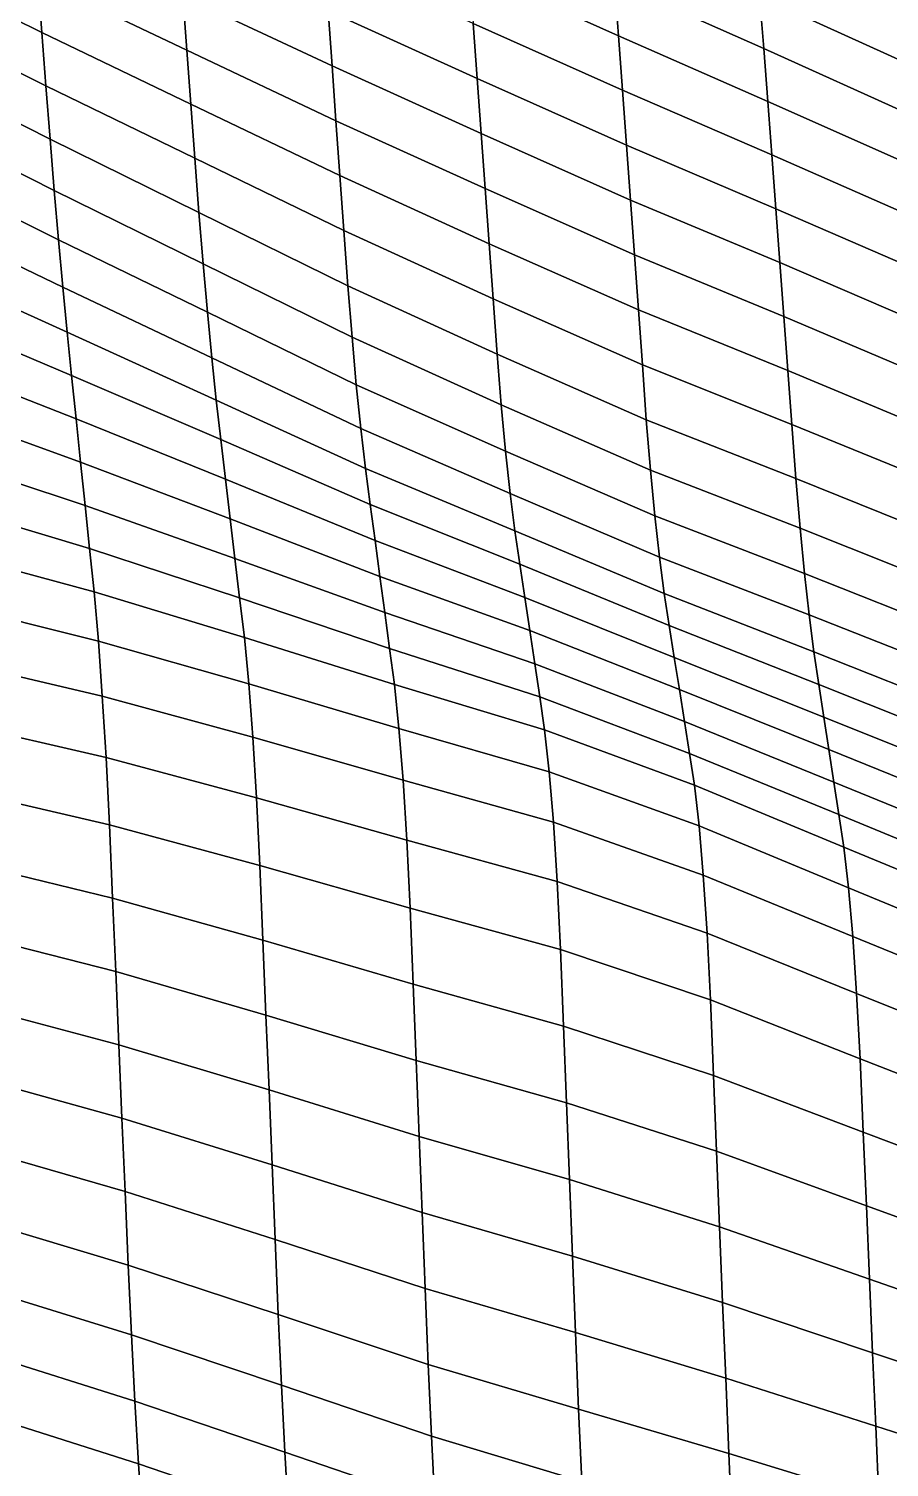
# Model space of a CAD drawing. Header units: metres. Extents: x -4.24 to 0.55, y -2.89 to 0.52.
# Drawn here: x -3.331 to -2.773, y -1.223 to -0.291 of the extents above; entities that cross this region are included whole.
import ezdxf

# ---------------------------------------------------------------- set-up
doc = ezdxf.new("R2010")
doc.units = ezdxf.units.M

msp = doc.modelspace()

# ---------------------------------------------------------------- linework, layer by layer
at = {"layer": 'B2'}
for points in [[(-3.42147, -0.21219, -9.1918), (-3.41883, -0.24617, -9.09919), (-3.32234, -0.29388, -9.1211), (-3.32496, -0.25935, -9.2135)], [(-3.04807, -0.21774, -9.73635), (-3.04547, -0.25264, -9.6441), (-2.94878, -0.29596, -9.66425), (-2.95139, -0.26124, -9.75657)], [(-3.32759, -0.2249, -9.30593), (-3.32496, -0.25935, -9.2135), (-3.2284, -0.30523, -9.23467), (-3.23099, -0.27015, -9.32685)], [(-2.95402, -0.22689, -9.84904), (-2.95139, -0.26124, -9.75657), (-2.85469, -0.3042, -9.77657), (-2.85735, -0.2704, -9.86926)], [(-3.23359, -0.23516, -9.41906), (-3.23099, -0.27015, -9.32685), (-3.1344, -0.31539, -9.34777), (-3.13697, -0.27985, -9.43976)], [(-2.86002, -0.23696, -9.96209), (-2.85735, -0.2704, -9.86926), (-2.7607, -0.31445, -9.8897), (-2.76339, -0.28138, -9.98268)], [(-3.41883, -0.24617, -9.09919), (-3.41618, -0.28007, -9.00654), (-3.31972, -0.32833, -9.02867), (-3.32234, -0.29388, -9.1211)], [(-3.13955, -0.24431, -9.53175), (-3.13697, -0.27985, -9.43976), (-3.04031, -0.32363, -9.46009), (-3.04288, -0.288, -9.55204)], [(-3.32496, -0.25935, -9.2135), (-3.32234, -0.29388, -9.1211), (-3.2258, -0.34023, -9.14246), (-3.2284, -0.30523, -9.23467)], [(-3.04547, -0.25264, -9.6441), (-3.04288, -0.288, -9.55204), (-2.94619, -0.33123, -9.57215), (-2.94878, -0.29596, -9.66425)], [(-3.23099, -0.27015, -9.32685), (-3.2284, -0.30523, -9.23467), (-3.13183, -0.35102, -9.25581), (-3.1344, -0.31539, -9.34777)], [(-2.95139, -0.26124, -9.75657), (-2.94878, -0.29596, -9.66425), (-2.85206, -0.33846, -9.68407), (-2.85469, -0.3042, -9.77657)], [(-2.85735, -0.2704, -9.86926), (-2.85469, -0.3042, -9.77657), (-2.75803, -0.34789, -9.79686), (-2.7607, -0.31445, -9.8897)], [(-3.41618, -0.28007, -9.00654), (-3.41354, -0.31415, -8.91396), (-3.3171, -0.36296, -8.93631), (-3.31972, -0.32833, -9.02867)], [(-3.13697, -0.27985, -9.43976), (-3.1344, -0.31539, -9.34777), (-3.03774, -0.35935, -9.36817), (-3.04031, -0.32363, -9.46009)], [(-3.04288, -0.288, -9.55204), (-3.04031, -0.32363, -9.46009), (-2.94362, -0.36677, -9.48016), (-2.94619, -0.33123, -9.57215)], [(-3.32234, -0.29388, -9.1211), (-3.31972, -0.32833, -9.02867), (-3.2232, -0.37531, -9.05029), (-3.2258, -0.34023, -9.14246)], [(-2.94878, -0.29596, -9.66425), (-2.94619, -0.33123, -9.57215), (-2.84944, -0.373, -9.59167), (-2.85206, -0.33846, -9.68407)], [(-3.2284, -0.30523, -9.23467), (-3.2258, -0.34023, -9.14246), (-3.12925, -0.38657, -9.16382), (-3.13183, -0.35102, -9.25581)], [(-2.85469, -0.3042, -9.77657), (-2.85206, -0.33846, -9.68407), (-2.75537, -0.3816, -9.70414), (-2.75803, -0.34789, -9.79686)], [(-3.41354, -0.31415, -8.91396), (-3.41086, -0.34749, -8.82109), (-3.31442, -0.39612, -8.84337), (-3.3171, -0.36296, -8.93631)], [(-3.1344, -0.31539, -9.34777), (-3.13183, -0.35102, -9.25581), (-3.03517, -0.39499, -9.27622), (-3.03774, -0.35935, -9.36817)], [(-3.04031, -0.32363, -9.46009), (-3.03774, -0.35935, -9.36817), (-2.94105, -0.4024, -9.38821), (-2.94362, -0.36677, -9.48016)], [(-3.31972, -0.32833, -9.02867), (-3.3171, -0.36296, -8.93631), (-3.22061, -0.41048, -8.95815), (-3.2232, -0.37531, -9.05029)], [(-2.94619, -0.33123, -9.57215), (-2.94362, -0.36677, -9.48016), (-2.84684, -0.40799, -9.49946), (-2.84944, -0.373, -9.59167)], [(-3.2258, -0.34023, -9.14246), (-3.2232, -0.37531, -9.05029), (-3.12668, -0.4222, -9.07187), (-3.12925, -0.38657, -9.16382)], [(-2.85206, -0.33846, -9.68407), (-2.84944, -0.373, -9.59167), (-2.75273, -0.41568, -9.61156), (-2.75537, -0.3816, -9.70414)], [(-3.41086, -0.34749, -8.82109), (-3.40816, -0.38029, -8.72799), (-3.31168, -0.4281, -8.74994), (-3.31442, -0.39612, -8.84337)], [(-3.13183, -0.35102, -9.25581), (-3.12925, -0.38657, -9.16382), (-3.0326, -0.43071, -9.1843), (-3.03517, -0.39499, -9.27622)], [(-3.3171, -0.36296, -8.93631), (-3.31442, -0.39612, -8.84337), (-3.21792, -0.44365, -8.86521), (-3.22061, -0.41048, -8.95815)], [(-3.03774, -0.35935, -9.36817), (-3.03517, -0.39499, -9.27622), (-2.93847, -0.43794, -9.29622), (-2.94105, -0.4024, -9.38821)], [(-2.94362, -0.36677, -9.48016), (-2.94105, -0.4024, -9.38821), (-2.84423, -0.44289, -9.40721), (-2.84684, -0.40799, -9.49946)], [(-3.40816, -0.38029, -8.72799), (-3.40543, -0.41245, -8.63464), (-3.30888, -0.4587, -8.65597), (-3.31168, -0.4281, -8.74994)], [(-3.2232, -0.37531, -9.05029), (-3.22061, -0.41048, -8.95815), (-3.12411, -0.45792, -8.97995), (-3.12668, -0.4222, -9.07187)], [(-2.84944, -0.373, -9.59167), (-2.84684, -0.40799, -9.49946), (-2.7501, -0.45003, -9.51909), (-2.75273, -0.41568, -9.61156)], [(-3.12925, -0.38657, -9.16382), (-3.12668, -0.4222, -9.07187), (-3.03004, -0.46644, -9.09239), (-3.0326, -0.43071, -9.1843)], [(-3.31442, -0.39612, -8.84337), (-3.31168, -0.4281, -8.74994), (-3.21516, -0.47498, -8.77152), (-3.21792, -0.44365, -8.86521)], [(-3.03517, -0.39499, -9.27622), (-3.0326, -0.43071, -9.1843), (-2.93589, -0.47349, -9.20423), (-2.93847, -0.43794, -9.29622)], [(-2.94105, -0.4024, -9.38821), (-2.93847, -0.43794, -9.29622), (-2.84163, -0.47789, -9.315), (-2.84423, -0.44289, -9.40721)], [(-2.84684, -0.40799, -9.49946), (-2.84423, -0.44289, -9.40721), (-2.74747, -0.48439, -9.42662), (-2.7501, -0.45003, -9.51909)], [(-3.40543, -0.41245, -8.63464), (-3.40268, -0.44406, -8.54107), (-3.30602, -0.48802, -8.56147), (-3.30888, -0.4587, -8.65597)], [(-3.22061, -0.41048, -8.95815), (-3.21792, -0.44365, -8.86521), (-3.12143, -0.49118, -8.88705), (-3.12411, -0.45792, -8.97995)], [(-3.31168, -0.4281, -8.74994), (-3.30888, -0.4587, -8.65597), (-3.21231, -0.50449, -8.67711), (-3.21516, -0.47498, -8.77152)], [(-3.12668, -0.4222, -9.07187), (-3.12411, -0.45792, -8.97995), (-3.02747, -0.50216, -9.00047), (-3.03004, -0.46644, -9.09239)], [(-3.0326, -0.43071, -9.1843), (-3.03004, -0.46644, -9.09239), (-2.93332, -0.50903, -9.11224), (-2.93589, -0.47349, -9.20423)], [(-3.40268, -0.44406, -8.54107), (-3.39989, -0.47503, -8.44724), (-3.3031, -0.51607, -8.46647), (-3.30602, -0.48802, -8.56147)], [(-3.21792, -0.44365, -8.86521), (-3.21516, -0.47498, -8.77152), (-3.11864, -0.52196, -8.79314), (-3.12143, -0.49118, -8.88705)], [(-2.93847, -0.43794, -9.29622), (-2.93589, -0.47349, -9.20423), (-2.83902, -0.5127, -9.22272), (-2.84163, -0.47789, -9.315)], [(-2.84423, -0.44289, -9.40721), (-2.84163, -0.47789, -9.315), (-2.74484, -0.51874, -9.33416), (-2.74747, -0.48439, -9.42662)], [(-3.30888, -0.4587, -8.65597), (-3.30602, -0.48802, -8.56147), (-3.20937, -0.53199, -8.58188), (-3.21231, -0.50449, -8.67711)], [(-3.12411, -0.45792, -8.97995), (-3.12143, -0.49118, -8.88705), (-3.02477, -0.53505, -8.90741), (-3.02747, -0.50216, -9.00047)], [(-3.39989, -0.47503, -8.44724), (-3.39711, -0.506, -8.35341), (-3.30019, -0.54411, -8.37146), (-3.3031, -0.51607, -8.46647)], [(-3.21516, -0.47498, -8.77152), (-3.21231, -0.50449, -8.67711), (-3.11574, -0.55037, -8.69828), (-3.11864, -0.52196, -8.79314)], [(-3.03004, -0.46644, -9.09239), (-3.02747, -0.50216, -9.00047), (-2.93075, -0.54466, -9.02029), (-2.93332, -0.50903, -9.11224)], [(-2.93589, -0.47349, -9.20423), (-2.93332, -0.50903, -9.11224), (-2.83642, -0.54769, -9.13051), (-2.83902, -0.5127, -9.22272)], [(-2.84163, -0.47789, -9.315), (-2.83902, -0.5127, -9.22272), (-2.74221, -0.55309, -9.24169), (-2.74484, -0.51874, -9.33416)], [(-3.30602, -0.48802, -8.56147), (-3.3031, -0.51607, -8.46647), (-3.20634, -0.55756, -8.48588), (-3.20937, -0.53199, -8.58188)], [(-3.12143, -0.49118, -8.88705), (-3.11864, -0.52196, -8.79314), (-3.02195, -0.56511, -8.81322), (-3.02477, -0.53505, -8.90741)], [(-3.02747, -0.50216, -9.00047), (-3.02477, -0.53505, -8.90741), (-2.92804, -0.57728, -8.92712), (-2.93075, -0.54466, -9.02029)], [(-3.39711, -0.506, -8.35341), (-3.39433, -0.53706, -8.25962), (-3.29727, -0.57216, -8.27645), (-3.30019, -0.54411, -8.37146)], [(-3.21231, -0.50449, -8.67711), (-3.20937, -0.53199, -8.58188), (-3.11272, -0.57622, -8.60239), (-3.11574, -0.55037, -8.69828)], [(-2.93332, -0.50903, -9.11224), (-2.93075, -0.54466, -9.02029), (-2.83382, -0.58268, -9.0383), (-2.83642, -0.54769, -9.13051)], [(-3.3031, -0.51607, -8.46647), (-3.30019, -0.54411, -8.37146), (-3.20331, -0.58323, -8.38991), (-3.20634, -0.55756, -8.48588)], [(-2.83902, -0.5127, -9.22272), (-2.83642, -0.54769, -9.13051), (-2.73957, -0.58735, -9.14918), (-2.74221, -0.55309, -9.24169)], [(-3.11864, -0.52196, -8.79314), (-3.11574, -0.55037, -8.69828), (-3.01899, -0.59233, -8.71788), (-3.02195, -0.56511, -8.81322)], [(-3.39433, -0.53706, -8.25962), (-3.39155, -0.56803, -8.16579), (-3.29436, -0.6002, -8.18145), (-3.29727, -0.57216, -8.27645)], [(-3.20937, -0.53199, -8.58188), (-3.20634, -0.55756, -8.48588), (-3.10959, -0.59952, -8.50547), (-3.11272, -0.57622, -8.60239)], [(-3.02477, -0.53505, -8.90741), (-3.02195, -0.56511, -8.81322), (-2.9252, -0.60697, -8.83277), (-2.92804, -0.57728, -8.92712)], [(-3.30019, -0.54411, -8.37146), (-3.29727, -0.57216, -8.27645), (-3.20029, -0.60881, -8.29391), (-3.20331, -0.58323, -8.38991)], [(-2.93075, -0.54466, -9.02029), (-2.92804, -0.57728, -8.92712), (-2.8311, -0.61493, -8.94498), (-2.83382, -0.58268, -9.0383)], [(-2.83642, -0.54769, -9.13051), (-2.83382, -0.58268, -9.0383), (-2.73694, -0.62171, -9.05672), (-2.73957, -0.58735, -9.14918)], [(-3.20634, -0.55756, -8.48588), (-3.20331, -0.58323, -8.38991), (-3.10646, -0.62281, -8.40855), (-3.10959, -0.59952, -8.50547)], [(-3.11574, -0.55037, -8.69828), (-3.11272, -0.57622, -8.60239), (-3.01591, -0.61671, -8.6214), (-3.01899, -0.59233, -8.71788)], [(-3.39155, -0.56803, -8.16579), (-3.38876, -0.599, -8.07196), (-3.29144, -0.62815, -8.0864), (-3.29436, -0.6002, -8.18145)], [(-3.02195, -0.56511, -8.81322), (-3.01899, -0.59233, -8.71788), (-2.92222, -0.63364, -8.73722), (-2.9252, -0.60697, -8.83277)], [(-3.29727, -0.57216, -8.27645), (-3.29436, -0.6002, -8.18145), (-3.19726, -0.63447, -8.19795), (-3.20029, -0.60881, -8.29391)], [(-3.11272, -0.57622, -8.60239), (-3.10959, -0.59952, -8.50547), (-3.0127, -0.63818, -8.52374), (-3.01591, -0.61671, -8.6214)], [(-2.92804, -0.57728, -8.92712), (-2.9252, -0.60697, -8.83277), (-2.82824, -0.64435, -8.85053), (-2.8311, -0.61493, -8.94498)], [(-3.20331, -0.58323, -8.38991), (-3.20029, -0.60881, -8.29391), (-3.10333, -0.64619, -8.31167), (-3.10646, -0.62281, -8.40855)], [(-2.83382, -0.58268, -9.0383), (-2.8311, -0.61493, -8.94498), (-2.7342, -0.6535, -8.96322), (-2.73694, -0.62171, -9.05672)], [(-3.01899, -0.59233, -8.71788), (-3.01591, -0.61671, -8.6214), (-2.9191, -0.65729, -8.64044), (-2.92222, -0.63364, -8.73722)], [(-3.38876, -0.599, -8.07196), (-3.38598, -0.62988, -7.97809), (-3.28851, -0.65611, -7.99136), (-3.29144, -0.62815, -8.0864)], [(-3.29436, -0.6002, -8.18145), (-3.29144, -0.62815, -8.0864), (-3.19423, -0.66005, -8.10195), (-3.19726, -0.63447, -8.19795)], [(-3.10959, -0.59952, -8.50547), (-3.10646, -0.62281, -8.40855), (-3.00948, -0.65973, -8.42612), (-3.0127, -0.63818, -8.52374)], [(-3.20029, -0.60881, -8.29391), (-3.19726, -0.63447, -8.19795), (-3.1002, -0.66957, -8.21479), (-3.10333, -0.64619, -8.31167)], [(-2.9252, -0.60697, -8.83277), (-2.92222, -0.63364, -8.73722), (-2.82527, -0.67111, -8.75501), (-2.82824, -0.64435, -8.85053)], [(-3.10646, -0.62281, -8.40855), (-3.10333, -0.64619, -8.31167), (-3.00627, -0.68119, -8.32847), (-3.00948, -0.65973, -8.42612)], [(-3.01591, -0.61671, -8.6214), (-3.0127, -0.63818, -8.52374), (-2.91585, -0.67802, -8.54249), (-2.9191, -0.65729, -8.64044)], [(-2.8311, -0.61493, -8.94498), (-2.82824, -0.64435, -8.85053), (-2.73134, -0.68273, -8.86869), (-2.7342, -0.6535, -8.96322)], [(-3.38598, -0.62988, -7.97809), (-3.38332, -0.66378, -7.88544), (-3.28577, -0.68799, -7.8979), (-3.28851, -0.65611, -7.99136)], [(-3.29144, -0.62815, -8.0864), (-3.28851, -0.65611, -7.99136), (-3.1912, -0.68563, -8.00595), (-3.19423, -0.66005, -8.10195)], [(-3.19726, -0.63447, -8.19795), (-3.19423, -0.66005, -8.10195), (-3.09707, -0.69286, -8.11787), (-3.1002, -0.66957, -8.21479)], [(-3.0127, -0.63818, -8.52374), (-3.00948, -0.65973, -8.42612), (-2.91261, -0.69876, -8.44454), (-2.91585, -0.67802, -8.54249)], [(-2.92222, -0.63364, -8.73722), (-2.9191, -0.65729, -8.64044), (-2.82217, -0.69504, -8.65834), (-2.82527, -0.67111, -8.75501)], [(-3.10333, -0.64619, -8.31167), (-3.1002, -0.66957, -8.21479), (-3.00305, -0.70265, -8.23081), (-3.00627, -0.68119, -8.32847)], [(-2.82824, -0.64435, -8.85053), (-2.82527, -0.67111, -8.75501), (-2.72835, -0.70931, -8.77309), (-2.73134, -0.68273, -8.86869)], [(-3.28851, -0.65611, -7.99136), (-3.28577, -0.68799, -7.8979), (-3.18838, -0.71568, -7.91175), (-3.1912, -0.68563, -8.00595)], [(-3.19423, -0.66005, -8.10195), (-3.1912, -0.68563, -8.00595), (-3.09393, -0.71606, -8.02091), (-3.09707, -0.69286, -8.11787)], [(-3.00948, -0.65973, -8.42612), (-3.00627, -0.68119, -8.32847), (-2.90935, -0.71939, -8.34655), (-2.91261, -0.69876, -8.44454)], [(-2.9191, -0.65729, -8.64044), (-2.91585, -0.67802, -8.54249), (-2.81893, -0.71614, -8.56054), (-2.82217, -0.69504, -8.65834)], [(-3.38332, -0.66378, -7.88544), (-3.38082, -0.70087, -7.79408), (-3.28321, -0.72372, -7.80598), (-3.28577, -0.68799, -7.8979)], [(-3.1002, -0.66957, -8.21479), (-3.09707, -0.69286, -8.11787), (-2.99984, -0.72411, -8.13316), (-3.00305, -0.70265, -8.23081)], [(-2.91585, -0.67802, -8.54249), (-2.91261, -0.69876, -8.44454), (-2.8157, -0.73723, -8.46274), (-2.81893, -0.71614, -8.56054)], [(-2.82527, -0.67111, -8.75501), (-2.82217, -0.69504, -8.65834), (-2.72525, -0.73334, -8.67647), (-2.72835, -0.70931, -8.77309)], [(-3.28577, -0.68799, -7.8979), (-3.28321, -0.72372, -7.80598), (-3.18576, -0.75031, -7.8194), (-3.18838, -0.71568, -7.91175)], [(-3.1912, -0.68563, -8.00595), (-3.18838, -0.71568, -7.91175), (-3.09104, -0.74456, -7.92609), (-3.09393, -0.71606, -8.02091)], [(-3.00627, -0.68119, -8.32847), (-3.00305, -0.70265, -8.23081), (-2.9061, -0.74012, -8.2486), (-2.90935, -0.71939, -8.34655)], [(-3.09707, -0.69286, -8.11787), (-3.09393, -0.71606, -8.02091), (-2.99662, -0.74558, -8.0355), (-2.99984, -0.72411, -8.13316)], [(-2.82217, -0.69504, -8.65834), (-2.81893, -0.71614, -8.56054), (-2.72204, -0.7548, -8.57881), (-2.72525, -0.73334, -8.67647)], [(-3.38082, -0.70087, -7.79408), (-3.37845, -0.74098, -7.70393), (-3.28082, -0.76337, -7.71565), (-3.28321, -0.72372, -7.80598)], [(-3.00305, -0.70265, -8.23081), (-2.99984, -0.72411, -8.13316), (-2.90285, -0.76076, -8.15062), (-2.9061, -0.74012, -8.2486)], [(-2.91261, -0.69876, -8.44454), (-2.90935, -0.71939, -8.34655), (-2.81247, -0.75833, -8.36494), (-2.8157, -0.73723, -8.46274)], [(-3.18838, -0.71568, -7.91175), (-3.18576, -0.75031, -7.8194), (-3.08838, -0.77818, -7.83332), (-3.09104, -0.74456, -7.92609)], [(-3.09393, -0.71606, -8.02091), (-3.09104, -0.74456, -7.92609), (-2.99367, -0.77271, -7.94013), (-2.99662, -0.74558, -8.0355)], [(-2.81893, -0.71614, -8.56054), (-2.8157, -0.73723, -8.46274), (-2.71882, -0.77617, -8.48112), (-2.72204, -0.7548, -8.57881)], [(-3.28321, -0.72372, -7.80598), (-3.28082, -0.76337, -7.71565), (-3.18335, -0.78951, -7.72888), (-3.18576, -0.75031, -7.8194)], [(-2.99984, -0.72411, -8.13316), (-2.99662, -0.74558, -8.0355), (-2.89959, -0.78131, -8.05259), (-2.90285, -0.76076, -8.15062)], [(-2.90935, -0.71939, -8.34655), (-2.9061, -0.74012, -8.2486), (-2.80923, -0.77933, -8.2671), (-2.81247, -0.75833, -8.36494)], [(-3.37845, -0.74098, -7.70393), (-3.37623, -0.7843, -7.61507), (-3.27861, -0.80696, -7.6269), (-3.28082, -0.76337, -7.71565)], [(-3.09104, -0.74456, -7.92609), (-3.08838, -0.77818, -7.83332), (-2.99096, -0.80541, -7.847), (-2.99367, -0.77271, -7.94013)], [(-2.9061, -0.74012, -8.2486), (-2.90285, -0.76076, -8.15062), (-2.806, -0.80043, -8.16929), (-2.80923, -0.77933, -8.2671)], [(-2.8157, -0.73723, -8.46274), (-2.81247, -0.75833, -8.36494), (-2.7156, -0.79754, -8.38343), (-2.71882, -0.77617, -8.48112)], [(-3.18576, -0.75031, -7.8194), (-3.18335, -0.78951, -7.72888), (-3.08595, -0.81701, -7.74266), (-3.08838, -0.77818, -7.83332)], [(-2.99662, -0.74558, -8.0355), (-2.99367, -0.77271, -7.94013), (-2.8966, -0.80762, -7.95689), (-2.89959, -0.78131, -8.05259)], [(-3.28082, -0.76337, -7.71565), (-3.27861, -0.80696, -7.6269), (-3.18115, -0.83337, -7.64024), (-3.18335, -0.78951, -7.72888)], [(-2.90285, -0.76076, -8.15062), (-2.89959, -0.78131, -8.05259), (-2.80277, -0.82143, -8.07145), (-2.806, -0.80043, -8.16929)], [(-2.81247, -0.75833, -8.36494), (-2.80923, -0.77933, -8.2671), (-2.71238, -0.81891, -8.28573), (-2.7156, -0.79754, -8.38343)], [(-2.99367, -0.77271, -7.94013), (-2.99096, -0.80541, -7.847), (-2.89386, -0.83959, -7.86346), (-2.8966, -0.80762, -7.95689)], [(-3.08838, -0.77818, -7.83332), (-3.08595, -0.81701, -7.74266), (-2.98851, -0.8437, -7.75611), (-2.99096, -0.80541, -7.847)], [(-2.89959, -0.78131, -8.05259), (-2.8966, -0.80762, -7.95689), (-2.79977, -0.84774, -7.97575), (-2.80277, -0.82143, -8.07145)], [(-2.80923, -0.77933, -8.2671), (-2.806, -0.80043, -8.16929), (-2.70916, -0.84019, -8.188), (-2.71238, -0.81891, -8.28573)], [(-3.37623, -0.7843, -7.61507), (-3.37415, -0.83072, -7.52745), (-3.27658, -0.85448, -7.53973), (-3.27861, -0.80696, -7.6269)], [(-3.18335, -0.78951, -7.72888), (-3.18115, -0.83337, -7.64024), (-3.08376, -0.86106, -7.65409), (-3.08595, -0.81701, -7.74266)], [(-2.806, -0.80043, -8.16929), (-2.80277, -0.82143, -8.07145), (-2.70593, -0.86147, -8.09027), (-2.70916, -0.84019, -8.188)], [(-3.27861, -0.80696, -7.6269), (-3.27658, -0.85448, -7.53973), (-3.17916, -0.8818, -7.55343), (-3.18115, -0.83337, -7.64024)], [(-2.99096, -0.80541, -7.847), (-2.98851, -0.8437, -7.75611), (-2.89138, -0.87715, -7.77228), (-2.89386, -0.83959, -7.86346)], [(-2.8966, -0.80762, -7.95689), (-2.89386, -0.83959, -7.86346), (-2.79702, -0.87935, -7.88218), (-2.79977, -0.84774, -7.97575)], [(-3.08595, -0.81701, -7.74266), (-3.08376, -0.86106, -7.65409), (-2.98632, -0.88774, -7.66754), (-2.98851, -0.8437, -7.75611)], [(-2.80277, -0.82143, -8.07145), (-2.79977, -0.84774, -7.97575), (-2.70294, -0.88777, -7.99457), (-2.70593, -0.86147, -8.09027)], [(-3.37415, -0.83072, -7.52745), (-3.37207, -0.87714, -7.43984), (-3.27454, -0.90199, -7.45256), (-3.27658, -0.85448, -7.53973)], [(-3.18115, -0.83337, -7.64024), (-3.17916, -0.8818, -7.55343), (-3.08181, -0.91031, -7.56762), (-3.08376, -0.86106, -7.65409)], [(-2.98851, -0.8437, -7.75611), (-2.98632, -0.88774, -7.66754), (-2.88915, -0.92046, -7.68342), (-2.89138, -0.87715, -7.77228)], [(-2.89386, -0.83959, -7.86346), (-2.89138, -0.87715, -7.77228), (-2.7945, -0.91626, -7.79074), (-2.79702, -0.87935, -7.88218)], [(-2.79977, -0.84774, -7.97575), (-2.79702, -0.87935, -7.88218), (-2.70016, -0.91893, -7.90081), (-2.70294, -0.88777, -7.99457)], [(-3.27658, -0.85448, -7.53973), (-3.27454, -0.90199, -7.45256), (-3.17717, -0.93023, -7.46663), (-3.17916, -0.8818, -7.55343)], [(-3.08376, -0.86106, -7.65409), (-3.08181, -0.91031, -7.56762), (-2.98438, -0.93736, -7.58122), (-2.98632, -0.88774, -7.66754)], [(-3.37207, -0.87714, -7.43984), (-3.36999, -0.92365, -7.35227), (-3.27251, -0.94951, -7.36539), (-3.27454, -0.90199, -7.45256)], [(-3.17916, -0.8818, -7.55343), (-3.17717, -0.93023, -7.46663), (-3.07986, -0.95957, -7.48115), (-3.08181, -0.91031, -7.56762)], [(-2.89138, -0.87715, -7.77228), (-2.88915, -0.92046, -7.68342), (-2.79223, -0.95848, -7.70143), (-2.7945, -0.91626, -7.79074)], [(-2.79702, -0.87935, -7.88218), (-2.7945, -0.91626, -7.79074), (-2.69762, -0.9552, -7.80912), (-2.70016, -0.91893, -7.90081)], [(-2.98632, -0.88774, -7.66754), (-2.98438, -0.93736, -7.58122), (-2.88719, -0.96944, -7.59684), (-2.88915, -0.92046, -7.68342)], [(-3.27454, -0.90199, -7.45256), (-3.27251, -0.94951, -7.36539), (-3.17519, -0.97876, -7.37987), (-3.17717, -0.93023, -7.46663)], [(-3.08181, -0.91031, -7.56762), (-3.07986, -0.95957, -7.48115), (-2.98245, -0.98707, -7.49493), (-2.98438, -0.93736, -7.58122)], [(-2.88915, -0.92046, -7.68342), (-2.88719, -0.96944, -7.59684), (-2.7902, -1.00609, -7.6143), (-2.79223, -0.95848, -7.70143)], [(-2.7945, -0.91626, -7.79074), (-2.79223, -0.95848, -7.70143), (-2.6953, -0.99641, -7.71941), (-2.69762, -0.9552, -7.80912)], [(-3.36999, -0.92365, -7.35227), (-3.36791, -0.97007, -7.26466), (-3.27048, -0.99703, -7.27822), (-3.27251, -0.94951, -7.36539)], [(-3.17717, -0.93023, -7.46663), (-3.17519, -0.97876, -7.37987), (-3.0779, -1.00882, -7.39468), (-3.07986, -0.95957, -7.48115)], [(-2.98438, -0.93736, -7.58122), (-2.98245, -0.98707, -7.49493), (-2.88522, -1.01842, -7.51026), (-2.88719, -0.96944, -7.59684)], [(-3.27251, -0.94951, -7.36539), (-3.27048, -0.99703, -7.27822), (-3.1732, -1.02719, -7.29307), (-3.17519, -0.97876, -7.37987)], [(-3.07986, -0.95957, -7.48115), (-3.0779, -1.00882, -7.39468), (-2.98052, -1.03669, -7.40861), (-2.98245, -0.98707, -7.49493)], [(-2.79223, -0.95848, -7.70143), (-2.7902, -1.00609, -7.6143), (-2.69321, -1.04265, -7.63172), (-2.6953, -0.99641, -7.71941)], [(-3.36791, -0.97007, -7.26466), (-3.36583, -1.01649, -7.17705), (-3.26845, -1.04455, -7.19105), (-3.27048, -0.99703, -7.27822)], [(-2.88719, -0.96944, -7.59684), (-2.88522, -1.01842, -7.51026), (-2.78818, -1.0537, -7.52717), (-2.7902, -1.00609, -7.6143)], [(-3.17519, -0.97876, -7.37987), (-3.1732, -1.02719, -7.29307), (-3.07595, -1.05808, -7.30821), (-3.0779, -1.00882, -7.39468)], [(-2.98245, -0.98707, -7.49493), (-2.98052, -1.03669, -7.40861), (-2.88326, -1.0674, -7.42368), (-2.88522, -1.01842, -7.51026)], [(-3.27048, -0.99703, -7.27822), (-3.26845, -1.04455, -7.19105), (-3.17121, -1.07562, -7.20626), (-3.1732, -1.02719, -7.29307)], [(-2.7902, -1.00609, -7.6143), (-2.78818, -1.0537, -7.52717), (-2.69112, -1.08888, -7.54404), (-2.69321, -1.04265, -7.63172)], [(-3.0779, -1.00882, -7.39468), (-3.07595, -1.05808, -7.30821), (-2.97858, -1.08632, -7.32229), (-2.98052, -1.03669, -7.40861)], [(-3.36583, -1.01649, -7.17705), (-3.36375, -1.06301, -7.08947), (-3.26642, -1.09216, -7.10392), (-3.26845, -1.04455, -7.19105)], [(-2.88522, -1.01842, -7.51026), (-2.88326, -1.0674, -7.42368), (-2.78615, -1.10131, -7.44003), (-2.78818, -1.0537, -7.52717)], [(-3.1732, -1.02719, -7.29307), (-3.17121, -1.07562, -7.20626), (-3.074, -1.10733, -7.22174), (-3.07595, -1.05808, -7.30821)], [(-2.98052, -1.03669, -7.40861), (-2.97858, -1.08632, -7.32229), (-2.88129, -1.11638, -7.3371), (-2.88326, -1.0674, -7.42368)], [(-3.26845, -1.04455, -7.19105), (-3.26642, -1.09216, -7.10392), (-3.16922, -1.12414, -7.1195), (-3.17121, -1.07562, -7.20626)], [(-3.07595, -1.05808, -7.30821), (-3.074, -1.10733, -7.22174), (-2.97664, -1.13594, -7.23596), (-2.97858, -1.08632, -7.32229)], [(-2.78818, -1.0537, -7.52717), (-2.78615, -1.10131, -7.44003), (-2.68904, -1.13521, -7.45639), (-2.69112, -1.08888, -7.54404)], [(-3.36375, -1.06301, -7.08947), (-3.36158, -1.10741, -7.00105), (-3.26429, -1.13739, -7.01583), (-3.26642, -1.09216, -7.10392)], [(-2.88326, -1.0674, -7.42368), (-2.88129, -1.11638, -7.3371), (-2.78412, -1.14892, -7.3529), (-2.78615, -1.10131, -7.44003)], [(-3.17121, -1.07562, -7.20626), (-3.16922, -1.12414, -7.1195), (-3.07204, -1.15659, -7.13527), (-3.074, -1.10733, -7.22174)], [(-2.97858, -1.08632, -7.32229), (-2.97664, -1.13594, -7.23596), (-2.87933, -1.16536, -7.25052), (-2.88129, -1.11638, -7.3371)], [(-3.26642, -1.09216, -7.10392), (-3.26429, -1.13739, -7.01583), (-3.16712, -1.17002, -7.03167), (-3.16922, -1.12414, -7.1195)], [(-3.36158, -1.10741, -7.00105), (-3.35931, -1.14972, -6.91178), (-3.26205, -1.18034, -6.92682), (-3.26429, -1.13739, -7.01583)], [(-3.074, -1.10733, -7.22174), (-3.07204, -1.15659, -7.13527), (-2.97471, -1.18556, -7.14964), (-2.97664, -1.13594, -7.23596)], [(-2.78615, -1.10131, -7.44003), (-2.78412, -1.14892, -7.3529), (-2.68695, -1.18145, -7.36871), (-2.68904, -1.13521, -7.45639)], [(-2.88129, -1.11638, -7.3371), (-2.87933, -1.16536, -7.25052), (-2.78209, -1.19653, -7.26577), (-2.78412, -1.14892, -7.3529)], [(-3.16922, -1.12414, -7.1195), (-3.16712, -1.17002, -7.03167), (-3.06996, -1.20301, -7.04766), (-3.07204, -1.15659, -7.13527)], [(-2.97664, -1.13594, -7.23596), (-2.97471, -1.18556, -7.14964), (-2.87736, -1.21416, -7.16386), (-2.87933, -1.16536, -7.25052)], [(-3.26429, -1.13739, -7.01583), (-3.26205, -1.18034, -6.92682), (-3.16489, -1.21333, -6.94281), (-3.16712, -1.17002, -7.03167)], [(-3.35931, -1.14972, -6.91178), (-3.35695, -1.19011, -6.82174), (-3.2597, -1.221, -6.83689), (-3.26205, -1.18034, -6.92682)], [(-2.78412, -1.14892, -7.3529), (-2.78209, -1.19653, -7.26577), (-2.68486, -1.22769, -7.28102), (-2.68695, -1.18145, -7.36871)], [(-3.07204, -1.15659, -7.13527), (-3.06996, -1.20301, -7.04766), (-2.97264, -1.23225, -7.06214), (-2.97471, -1.18556, -7.14964)], [(-3.16712, -1.17002, -7.03167), (-3.16489, -1.21333, -6.94281), (-3.06775, -1.2466, -6.95891), (-3.06996, -1.20301, -7.04766)], [(-2.87933, -1.16536, -7.25052), (-2.87736, -1.21416, -7.16386), (-2.78006, -1.24404, -7.1786), (-2.78209, -1.19653, -7.26577)], [(-3.26205, -1.18034, -6.92682), (-3.2597, -1.221, -6.83689), (-3.16255, -1.25408, -6.85291), (-3.16489, -1.21333, -6.94281)], [(-3.35695, -1.19011, -6.82174), (-3.3545, -1.2283, -6.73082), (-3.25726, -1.25937, -6.74604), (-3.2597, -1.221, -6.83689)], [(-2.97471, -1.18556, -7.14964), (-2.97264, -1.23225, -7.06214), (-2.87527, -1.2604, -7.07618), (-2.87736, -1.21416, -7.16386)], [(-2.78209, -1.19653, -7.26577), (-2.78006, -1.24404, -7.1786), (-2.68276, -1.27384, -7.1933), (-2.68486, -1.22769, -7.28102)], [(-3.06996, -1.20301, -7.04766), (-3.06775, -1.2466, -6.95891), (-2.97044, -1.27611, -6.9735), (-2.97264, -1.23225, -7.06214)], [(-3.16489, -1.21333, -6.94281), (-3.16255, -1.25408, -6.85291), (-3.06541, -1.28735, -6.86901), (-3.06775, -1.2466, -6.95891)], [(-2.87736, -1.21416, -7.16386), (-2.87527, -1.2604, -7.07618), (-2.77793, -1.28928, -7.09051), (-2.78006, -1.24404, -7.1786)], [(-3.2597, -1.221, -6.83689), (-3.25726, -1.25937, -6.74604), (-3.1601, -1.29218, -6.76195), (-3.16255, -1.25408, -6.85291)]]:
    msp.add_3dface(points, dxfattribs=at)

doc.saveas('drawing.dxf')
